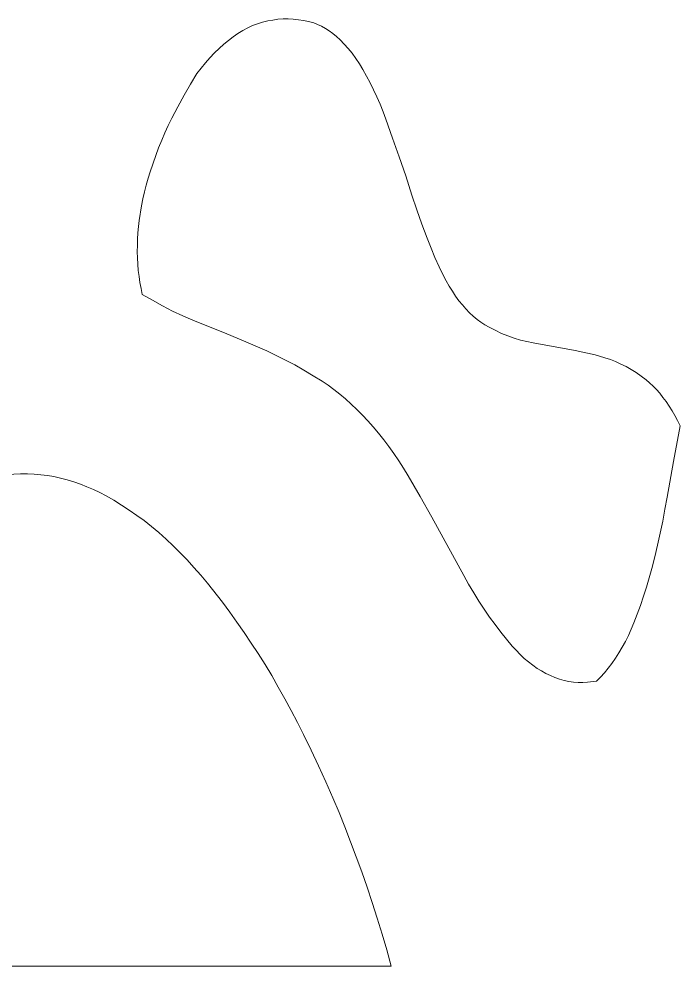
# Model space of a CAD drawing. Header units: millimetres. Extents: x -1200 to 1200, y -590 to 590.
# Drawn here: x 55.6 to 160.5, y -589.6 to -439.3 of the extents above; entities that cross this region are included whole.
import ezdxf

# ---------------------------------------------------------------- set-up
doc = ezdxf.new("R2010")
doc.units = ezdxf.units.MM
doc.header["$MEASUREMENT"] = 0
doc.layers.add('Layer 1', color=7, linetype='Continuous')

msp = doc.modelspace()

# ---------------------------------------------------------------- linework, layer by layer
at = {"layer": 'Layer 1', "color": 250, "lineweight": 20}
for points, knots in [([(160.5053, -503.8783), (160.5053, -503.8783), (160.0993, -503.0359), (160.0993, -503.0359), (160.0993, -503.0359), (159.6689, -502.2412), (159.6689, -502.2412), (159.6689, -502.2412), (159.2386, -501.4889), (159.2386, -501.4889), (159.2386, -501.4889), (158.7598, -500.7365), (158.7598, -500.7365), (158.7598, -500.7365), (158.3023, -500.0265), (158.3023, -500.0265), (158.3023, -500.0265), (157.7961, -499.3643), (157.7961, -499.3643), (157.7961, -499.3643), (157.29, -498.702), (157.29, -498.702), (157.29, -498.702), (156.7597, -498.1245), (156.7597, -498.1245), (156.7597, -498.1245), (156.2294, -497.5523), (156.2294, -497.5523), (156.2294, -497.5523), (155.6718, -497.0648), (155.6718, -497.0648), (155.6718, -497.0648), (155.1173, -496.5774), (155.1173, -496.5774), (155.1173, -496.5774), (154.3324, -495.9999), (154.3324, -495.9999), (154.3324, -495.9999), (153.5475, -495.4278), (153.5475, -495.4278), (153.5475, -495.4278), (152.7384, -494.9403), (152.7384, -494.9403), (152.7384, -494.9403), (151.9292, -494.4529), (151.9292, -494.4529), (151.9292, -494.4529), (151.0929, -494.0555), (151.0929, -494.0555), (151.0929, -494.0555), (150.2595, -493.6581), (150.2595, -493.6581), (150.2595, -493.6581), (149.4474, -493.3509), (149.4474, -493.3509), (149.4474, -493.3509), (148.5898, -493.0806), (148.5898, -493.0806), (148.5898, -493.0806), (147.0201, -492.5985), (147.0201, -492.5985), (147.0201, -492.5985), (143.8563, -491.8886), (143.8563, -491.8886), (143.8563, -491.8886), (137.2045, -490.6965), (137.2045, -490.6965), (137.2045, -490.6965), (136.1924, -490.4739), (136.1924, -490.4739), (136.1924, -490.4739), (135.1803, -490.2514), (135.1803, -490.2514), (135.1803, -490.2514), (134.168, -489.9441), (134.168, -489.9441), (134.168, -489.9441), (133.1559, -489.5892), (133.1559, -489.5892), (133.1559, -489.5892), (132.168, -489.1918), (132.168, -489.1918), (132.168, -489.1918), (131.1832, -488.7043), (131.1832, -488.7043), (131.1832, -488.7043), (130.1952, -488.2169), (130.1952, -488.2169), (130.1952, -488.2169), (129.5376, -487.8619), (129.5376, -487.8619), (129.5376, -487.8619), (128.9043, -487.4222), (128.9043, -487.4222), (128.9043, -487.4222), (128.2982, -486.9771), (128.2982, -486.9771), (128.2982, -486.9771), (127.6921, -486.4473), (127.6921, -486.4473), (127.6921, -486.4473), (127.1072, -485.9175), (127.1072, -485.9175), (127.1072, -485.9175), (126.5254, -485.2976), (126.5254, -485.2976), (126.5254, -485.2976), (125.9708, -484.6777), (125.9708, -484.6777), (125.9708, -484.6777), (125.4132, -484.0155), (125.4132, -484.0155), (125.4132, -484.0155), (124.8829, -483.2631), (124.8829, -483.2631), (124.8829, -483.2631), (124.3769, -482.5107), (124.3769, -482.5107), (124.3769, -482.5107), (123.8708, -481.716), (123.8708, -481.716), (123.8708, -481.716), (123.389, -480.8737), (123.389, -480.8737), (123.389, -480.8737), (122.9586, -480.0365), (122.9586, -480.0365), (122.9586, -480.0365), (122.2526, -478.6166), (122.2526, -478.6166), (122.2526, -478.6166), (121.592, -477.1596), (121.592, -477.1596), (121.592, -477.1596), (120.9859, -475.6549), (120.9859, -475.6549), (120.9859, -475.6549), (120.3798, -474.1078), (120.3798, -474.1078), (120.3798, -474.1078), (119.5434, -471.8508), (119.5434, -471.8508), (119.5434, -471.8508), (118.7343, -469.5938), (118.7343, -469.5938), (118.7343, -469.5938), (117.9494, -467.252), (117.9494, -467.252), (117.9494, -467.252), (116.9645, -464.2003), (116.9645, -464.2003), (116.9645, -464.2003), (115.925, -461.1909), (115.925, -461.1909), (115.925, -461.1909), (114.8887, -458.2292), (114.8887, -458.2292), (114.8887, -458.2292), (113.825, -455.2199), (113.825, -455.2199), (113.825, -455.2199), (113.3705, -454.0277), (113.3705, -454.0277), (113.3705, -454.0277), (112.8917, -452.8304), (112.8917, -452.8304), (112.8917, -452.8304), (112.3855, -451.6807), (112.3855, -451.6807), (112.3855, -451.6807), (111.8522, -450.5309), (111.8522, -450.5309), (111.8522, -450.5309), (111.3219, -449.4237), (111.3219, -449.4237), (111.3219, -449.4237), (110.1582, -447.3044), (110.1582, -447.3044), (110.1582, -447.3044), (109.6279, -446.4196), (109.6279, -446.4196), (109.6279, -446.4196), (109.0461, -445.5771), (109.0461, -445.5771), (109.0461, -445.5771), (108.4642, -444.7347), (108.4642, -444.7347), (108.4642, -444.7347), (107.8551, -443.9824), (107.8551, -443.9824), (107.8551, -443.9824), (106.5914, -442.6154), (106.5914, -442.6154), (106.5914, -442.6154), (106.0096, -442.0803), (106.0096, -442.0803), (106.0096, -442.0803), (105.4277, -441.5982), (105.4277, -441.5982), (105.4277, -441.5982), (104.8459, -441.1956), (104.8459, -441.1956), (104.8459, -441.1956), (104.2368, -440.7982), (104.2368, -440.7982), (104.2368, -440.7982), (103.6307, -440.4432), (103.6307, -440.4432), (103.6307, -440.4432), (102.9974, -440.1783), (102.9974, -440.1783), (102.9974, -440.1783), (102.364, -439.9134), (102.364, -439.9134), (102.364, -439.9134), (101.5549, -439.6962), (101.5549, -439.6962), (101.5549, -439.6962), (100.77, -439.516), (100.77, -439.516), (100.77, -439.516), (99.9366, -439.4259), (99.9366, -439.4259), (99.9366, -439.4259), (99.1276, -439.3412), (99.1276, -439.3412), (99.1276, -439.3412), (98.3184, -439.2935), (98.3184, -439.2935), (98.3184, -439.2935), (97.5094, -439.2935), (97.5094, -439.2935), (97.5094, -439.2935), (96.6972, -439.3412), (96.6972, -439.3412), (96.6972, -439.3412), (95.888, -439.4736), (95.888, -439.4736), (95.888, -439.4736), (95.079, -439.6061), (95.079, -439.6061), (95.079, -439.6061), (94.2698, -439.8286), (94.2698, -439.8286), (94.2698, -439.8286), (93.4607, -440.0459), (93.4607, -440.0459), (93.4607, -440.0459), (92.6758, -440.3585), (92.6758, -440.3585), (92.6758, -440.3585), (91.8909, -440.7134), (91.8909, -440.7134), (91.8909, -440.7134), (91.106, -441.1532), (91.106, -441.1532), (91.106, -441.1532), (90.3485, -441.5982), (90.3485, -441.5982), (90.3485, -441.5982), (89.5879, -442.128), (89.5879, -442.128), (89.5879, -442.128), (88.8302, -442.7002), (88.8302, -442.7002), (88.8302, -442.7002), (88.0968, -443.2778), (88.0968, -443.2778), (88.0968, -443.2778), (87.3636, -443.9824), (87.3636, -443.9824), (87.3636, -443.9824), (86.6302, -444.6924), (86.6302, -444.6924), (86.6302, -444.6924), (85.8938, -445.4447), (85.8938, -445.4447), (85.8938, -445.4447), (85.1877, -446.2395), (85.1877, -446.2395), (85.1877, -446.2395), (83.821, -447.9666), (83.821, -447.9666), (83.821, -447.9666), (82.8088, -449.6462), (82.8088, -449.6462), (82.8088, -449.6462), (81.7967, -451.4157), (81.7967, -451.4157), (81.7967, -451.4157), (80.8088, -453.2277), (80.8088, -453.2277), (80.8088, -453.2277), (79.8481, -455.045), (79.8481, -455.045), (79.8481, -455.045), (79.2905, -456.1947), (79.2905, -456.1947), (79.2905, -456.1947), (78.7602, -457.3444), (78.7602, -457.3444), (78.7602, -457.3444), (78.2541, -458.5365), (78.2541, -458.5365), (78.2541, -458.5365), (77.7481, -459.7339), (77.7481, -459.7339), (77.7481, -459.7339), (77.2935, -460.9684), (77.2935, -460.9684), (77.2935, -460.9684), (76.4086, -463.5327), (76.4086, -463.5327), (76.4086, -463.5327), (76.0783, -464.5552), (76.0783, -464.5552), (76.0783, -464.5552), (75.7752, -465.6572), (75.7752, -465.6572), (75.7752, -465.6572), (75.4965, -466.7222), (75.4965, -466.7222), (75.4965, -466.7222), (75.2449, -467.8242), (75.2449, -467.8242), (75.2449, -467.8242), (75.042, -468.9739), (75.042, -468.9739), (75.042, -468.9739), (74.6631, -471.2786), (74.6631, -471.2786), (74.6631, -471.2786), (74.56, -472.2482), (74.56, -472.2482), (74.56, -472.2482), (74.4601, -473.2231), (74.4601, -473.2231), (74.4601, -473.2231), (74.4086, -474.2403), (74.4086, -474.2403), (74.4086, -474.2403), (74.3843, -475.2152), (74.3843, -475.2152), (74.3843, -475.2152), (74.3571, -476.2324), (74.3571, -476.2324), (74.3571, -476.2324), (74.4086, -477.202), (74.4086, -477.202), (74.4086, -477.202), (74.4601, -478.2193), (74.4601, -478.2193), (74.4601, -478.2193), (74.5358, -479.1941), (74.5358, -479.1941), (74.5358, -479.1941), (74.6631, -480.1689), (74.6631, -480.1689), (74.6631, -480.1689), (74.7874, -481.1386), (74.7874, -481.1386), (74.7874, -481.1386), (74.9662, -482.071), (74.9662, -482.071), (74.9662, -482.071), (75.1419, -482.9982), (75.1419, -482.9982), (75.1419, -482.9982), (76.7632, -483.9254), (76.7632, -483.9254), (76.7632, -483.9254), (78.3572, -484.8102), (78.3572, -484.8102), (78.3572, -484.8102), (79.9754, -485.6526), (79.9754, -485.6526), (79.9754, -485.6526), (81.5936, -486.4049), (81.5936, -486.4049), (81.5936, -486.4049), (83.2119, -487.1096), (83.2119, -487.1096), (83.2119, -487.1096), (84.8574, -487.7772), (84.8574, -487.7772), (84.8574, -487.7772), (88.2241, -489.1017), (88.2241, -489.1017), (88.2241, -489.1017), (91.5879, -490.5163), (91.5879, -490.5163), (91.5879, -490.5163), (94.9274, -491.9786), (94.9274, -491.9786), (94.9274, -491.9786), (96.4214, -492.6833), (96.4214, -492.6833), (96.4214, -492.6833), (97.8881, -493.4356), (97.8881, -493.4356), (97.8881, -493.4356), (99.3548, -494.1879), (99.3548, -494.1879), (99.3548, -494.1879), (100.7973, -495.0304), (100.7973, -495.0304), (100.7973, -495.0304), (102.264, -495.9152), (102.264, -495.9152), (102.264, -495.9152), (103.7065, -496.7999), (103.7065, -496.7999), (103.7065, -496.7999), (104.6428, -497.4198), (104.6428, -497.4198), (104.6428, -497.4198), (105.5793, -498.1245), (105.5793, -498.1245), (105.5793, -498.1245), (106.5156, -498.8345), (106.5156, -498.8345), (106.5156, -498.8345), (107.4248, -499.5868), (107.4248, -499.5868), (107.4248, -499.5868), (108.3369, -500.4239), (108.3369, -500.4239), (108.3369, -500.4239), (109.2218, -501.2663), (109.2218, -501.2663), (109.2218, -501.2663), (110.1067, -502.1511), (110.1067, -502.1511), (110.1067, -502.1511), (110.9674, -503.0783), (110.9674, -503.0783), (110.9674, -503.0783), (111.8279, -504.0108), (111.8279, -504.0108), (111.8279, -504.0108), (112.6613, -505.028), (112.6613, -505.028), (112.6613, -505.028), (113.4977, -506.0877), (113.4977, -506.0877), (113.4977, -506.0877), (114.3068, -507.1473), (114.3068, -507.1473), (114.3068, -507.1473), (115.0917, -508.2546), (115.0917, -508.2546), (115.0917, -508.2546), (115.8765, -509.4044), (115.8765, -509.4044), (115.8765, -509.4044), (116.6342, -510.6017), (116.6342, -510.6017), (116.6342, -510.6017), (117.3676, -511.7938), (117.3676, -511.7938), (117.3676, -511.7938), (119.2646, -515.0681), (119.2646, -515.0681), (119.2646, -515.0681), (121.1373, -518.3848), (121.1373, -518.3848), (121.1373, -518.3848), (126.1981, -527.6301), (126.1981, -527.6301), (126.1981, -527.6301), (126.9558, -529.0023), (126.9558, -529.0023), (126.9558, -529.0023), (127.7679, -530.3692), (127.7679, -530.3692), (127.7679, -530.3692), (128.577, -531.699), (128.577, -531.699), (128.577, -531.699), (129.4103, -532.9812), (129.4103, -532.9812), (129.4103, -532.9812), (130.271, -534.221), (130.271, -534.221), (130.271, -534.221), (131.1559, -535.4131), (131.1559, -535.4131), (131.1559, -535.4131), (132.0408, -536.6105), (132.0408, -536.6105), (132.0408, -536.6105), (133.8651, -538.8198), (133.8651, -538.8198), (133.8651, -538.8198), (134.4954, -539.4821), (134.4954, -539.4821), (134.4954, -539.4821), (135.1287, -540.1444), (135.1287, -540.1444), (135.1287, -540.1444), (135.7864, -540.7643), (135.7864, -540.7643), (135.7864, -540.7643), (136.444, -541.3418), (136.444, -541.3418), (136.444, -541.3418), (137.1288, -541.8716), (137.1288, -541.8716), (137.1288, -541.8716), (137.8106, -542.359), (137.8106, -542.359), (137.8106, -542.359), (138.5197, -542.7563), (138.5197, -542.7563), (138.5197, -542.7563), (139.2289, -543.1537), (139.2289, -543.1537), (139.2289, -543.1537), (139.935, -543.5087), (139.935, -543.5087), (139.935, -543.5087), (140.644, -543.816), (140.644, -543.816), (140.644, -543.816), (141.3774, -544.0809), (141.3774, -544.0809), (141.3774, -544.0809), (142.1108, -544.2611), (142.1108, -544.2611), (142.1108, -544.2611), (142.8442, -544.4359), (142.8442, -544.4359), (142.8442, -544.4359), (143.5774, -544.526), (143.5774, -544.526), (143.5774, -544.526), (144.3139, -544.616), (144.3139, -544.616), (144.3139, -544.616), (145.0715, -544.616), (145.0715, -544.616), (145.0715, -544.616), (145.8049, -544.5684), (145.8049, -544.5684), (145.8049, -544.5684), (147.2715, -544.3935), (147.2715, -544.3935), (147.2715, -544.3935), (147.9049, -543.7312), (147.9049, -543.7312), (147.9049, -543.7312), (148.511, -543.0637), (148.511, -543.0637), (148.511, -543.0637), (149.1201, -542.3166), (149.1201, -542.3166), (149.1201, -542.3166), (149.7019, -541.5643), (149.7019, -541.5643), (149.7019, -541.5643), (150.2595, -540.7219), (150.2595, -540.7219), (150.2595, -540.7219), (150.7898, -539.8794), (150.7898, -539.8794), (150.7898, -539.8794), (151.3201, -538.9947), (151.3201, -538.9947), (151.3201, -538.9947), (151.8263, -538.0675), (151.8263, -538.0675), (151.8263, -538.0675), (152.3081, -537.1403), (152.3081, -537.1403), (152.3081, -537.1403), (152.7626, -536.1231), (152.7626, -536.1231), (152.7626, -536.1231), (153.1929, -535.1058), (153.1929, -535.1058), (153.1929, -535.1058), (153.7233, -533.7336), (153.7233, -533.7336), (153.7233, -533.7336), (154.2293, -532.3614), (154.2293, -532.3614), (154.2293, -532.3614), (154.7112, -530.9043), (154.7112, -530.9043), (154.7112, -530.9043), (155.1658, -529.4845), (155.1658, -529.4845), (155.1658, -529.4845), (156.0022, -526.4804), (156.0022, -526.4804), (156.0022, -526.4804), (156.481, -524.6631), (156.481, -524.6631), (156.481, -524.6631), (156.9113, -522.8087), (156.9113, -522.8087), (156.9113, -522.8087), (157.3416, -520.9067), (157.3416, -520.9067), (157.3416, -520.9067), (157.7477, -519.0046), (157.7477, -519.0046), (157.7477, -519.0046), (158.1022, -517.1026), (158.1022, -517.1026), (158.1022, -517.1026), (158.4567, -515.2006), (158.4567, -515.2006), (158.4567, -515.2006), (159.4417, -509.5368), (159.4417, -509.5368), (159.4417, -509.5368), (160.5053, -503.8783), (160.5053, -503.8783)], [0, 0, 0, 0, 0.00485437, 0.00485437, 0.00485437, 0.00970874, 0.00970874, 0.00970874, 0.01456311, 0.01456311, 0.01456311, 0.01941748, 0.01941748, 0.01941748, 0.02427184, 0.02427184, 0.02427184, 0.02912621, 0.02912621, 0.02912621, 0.03398058, 0.03398058, 0.03398058, 0.03883495, 0.03883495, 0.03883495, 0.04368932, 0.04368932, 0.04368932, 0.04854369, 0.04854369, 0.04854369, 0.05339806, 0.05339806, 0.05339806, 0.05825243, 0.05825243, 0.05825243, 0.0631068, 0.0631068, 0.0631068, 0.06796117, 0.06796117, 0.06796117, 0.07281553, 0.07281553, 0.07281553, 0.0776699, 0.0776699, 0.0776699, 0.08252427, 0.08252427, 0.08252427, 0.08737864, 0.08737864, 0.08737864, 0.09223301, 0.09223301, 0.09223301, 0.09708738, 0.09708738, 0.09708738, 0.10194175, 0.10194175, 0.10194175, 0.10679612, 0.10679612, 0.10679612, 0.11165049, 0.11165049, 0.11165049, 0.11650485, 0.11650485, 0.11650485, 0.12135922, 0.12135922, 0.12135922, 0.12621359, 0.12621359, 0.12621359, 0.13106796, 0.13106796, 0.13106796, 0.13592233, 0.13592233, 0.13592233, 0.1407767, 0.1407767, 0.1407767, 0.14563107, 0.14563107, 0.14563107, 0.15048544, 0.15048544, 0.15048544, 0.15533981, 0.15533981, 0.15533981, 0.16019417, 0.16019417, 0.16019417, 0.16504854, 0.16504854, 0.16504854, 0.16990291, 0.16990291, 0.16990291, 0.17475728, 0.17475728, 0.17475728, 0.17961165, 0.17961165, 0.17961165, 0.18446602, 0.18446602, 0.18446602, 0.18932039, 0.18932039, 0.18932039, 0.19417476, 0.19417476, 0.19417476, 0.19902913, 0.19902913, 0.19902913, 0.2038835, 0.2038835, 0.2038835, 0.20873786, 0.20873786, 0.20873786, 0.21359223, 0.21359223, 0.21359223, 0.2184466, 0.2184466, 0.2184466, 0.22330097, 0.22330097, 0.22330097, 0.22815534, 0.22815534, 0.22815534, 0.23300971, 0.23300971, 0.23300971, 0.23786408, 0.23786408, 0.23786408, 0.24271845, 0.24271845, 0.24271845, 0.24757282, 0.24757282, 0.24757282, 0.25242718, 0.25242718, 0.25242718, 0.25728155, 0.25728155, 0.25728155, 0.26213592, 0.26213592, 0.26213592, 0.26699029, 0.26699029, 0.26699029, 0.27184466, 0.27184466, 0.27184466, 0.27669903, 0.27669903, 0.27669903, 0.2815534, 0.2815534, 0.2815534, 0.28640777, 0.28640777, 0.28640777, 0.29126214, 0.29126214, 0.29126214, 0.2961165, 0.2961165, 0.2961165, 0.30097087, 0.30097087, 0.30097087, 0.30582524, 0.30582524, 0.30582524, 0.31067961, 0.31067961, 0.31067961, 0.31553398, 0.31553398, 0.31553398, 0.32038835, 0.32038835, 0.32038835, 0.32524272, 0.32524272, 0.32524272, 0.33009709, 0.33009709, 0.33009709, 0.33495146, 0.33495146, 0.33495146, 0.33980583, 0.33980583, 0.33980583, 0.34466019, 0.34466019, 0.34466019, 0.34951456, 0.34951456, 0.34951456, 0.35436893, 0.35436893, 0.35436893, 0.3592233, 0.3592233, 0.3592233, 0.36407767, 0.36407767, 0.36407767, 0.36893204, 0.36893204, 0.36893204, 0.37378641, 0.37378641, 0.37378641, 0.37864078, 0.37864078, 0.37864078, 0.38349515, 0.38349515, 0.38349515, 0.38834951, 0.38834951, 0.38834951, 0.39320388, 0.39320388, 0.39320388, 0.39805825, 0.39805825, 0.39805825, 0.40291262, 0.40291262, 0.40291262, 0.40776699, 0.40776699, 0.40776699, 0.41262136, 0.41262136, 0.41262136, 0.41747573, 0.41747573, 0.41747573, 0.4223301, 0.4223301, 0.4223301, 0.42718447, 0.42718447, 0.42718447, 0.43203883, 0.43203883, 0.43203883, 0.4368932, 0.4368932, 0.4368932, 0.44174757, 0.44174757, 0.44174757, 0.44660194, 0.44660194, 0.44660194, 0.45145631, 0.45145631, 0.45145631, 0.45631068, 0.45631068, 0.45631068, 0.46116505, 0.46116505, 0.46116505, 0.46601942, 0.46601942, 0.46601942, 0.47087379, 0.47087379, 0.47087379, 0.47572816, 0.47572816, 0.47572816, 0.48058252, 0.48058252, 0.48058252, 0.48543689, 0.48543689, 0.48543689, 0.49029126, 0.49029126, 0.49029126, 0.49514563, 0.49514563, 0.49514563, 0.5, 0.5, 0.5, 0.50485437, 0.50485437, 0.50485437, 0.50970874, 0.50970874, 0.50970874, 0.51456311, 0.51456311, 0.51456311, 0.51941748, 0.51941748, 0.51941748, 0.52427184, 0.52427184, 0.52427184, 0.52912621, 0.52912621, 0.52912621, 0.53398058, 0.53398058, 0.53398058, 0.53883495, 0.53883495, 0.53883495, 0.54368932, 0.54368932, 0.54368932, 0.54854369, 0.54854369, 0.54854369, 0.55339806, 0.55339806, 0.55339806, 0.55825243, 0.55825243, 0.55825243, 0.5631068, 0.5631068, 0.5631068, 0.56796117, 0.56796117, 0.56796117, 0.57281553, 0.57281553, 0.57281553, 0.5776699, 0.5776699, 0.5776699, 0.58252427, 0.58252427, 0.58252427, 0.58737864, 0.58737864, 0.58737864, 0.59223301, 0.59223301, 0.59223301, 0.59708738, 0.59708738, 0.59708738, 0.60194175, 0.60194175, 0.60194175, 0.60679612, 0.60679612, 0.60679612, 0.61165049, 0.61165049, 0.61165049, 0.61650485, 0.61650485, 0.61650485, 0.62135922, 0.62135922, 0.62135922, 0.62621359, 0.62621359, 0.62621359, 0.63106796, 0.63106796, 0.63106796, 0.63592233, 0.63592233, 0.63592233, 0.6407767, 0.6407767, 0.6407767, 0.64563107, 0.64563107, 0.64563107, 0.65048544, 0.65048544, 0.65048544, 0.65533981, 0.65533981, 0.65533981, 0.66019417, 0.66019417, 0.66019417, 0.66504854, 0.66504854, 0.66504854, 0.66990291, 0.66990291, 0.66990291, 0.67475728, 0.67475728, 0.67475728, 0.67961165, 0.67961165, 0.67961165, 0.68446602, 0.68446602, 0.68446602, 0.68932039, 0.68932039, 0.68932039, 0.69417476, 0.69417476, 0.69417476, 0.69902913, 0.69902913, 0.69902913, 0.7038835, 0.7038835, 0.7038835, 0.70873786, 0.70873786, 0.70873786, 0.71359223, 0.71359223, 0.71359223, 0.7184466, 0.7184466, 0.7184466, 0.72330097, 0.72330097, 0.72330097, 0.72815534, 0.72815534, 0.72815534, 0.73300971, 0.73300971, 0.73300971, 0.73786408, 0.73786408, 0.73786408, 0.74271845, 0.74271845, 0.74271845, 0.74757282, 0.74757282, 0.74757282, 0.75242718, 0.75242718, 0.75242718, 0.75728155, 0.75728155, 0.75728155, 0.76213592, 0.76213592, 0.76213592, 0.76699029, 0.76699029, 0.76699029, 0.77184466, 0.77184466, 0.77184466, 0.77669903, 0.77669903, 0.77669903, 0.7815534, 0.7815534, 0.7815534, 0.78640777, 0.78640777, 0.78640777, 0.79126214, 0.79126214, 0.79126214, 0.7961165, 0.7961165, 0.7961165, 0.80097087, 0.80097087, 0.80097087, 0.80582524, 0.80582524, 0.80582524, 0.81067961, 0.81067961, 0.81067961, 0.81553398, 0.81553398, 0.81553398, 0.82038835, 0.82038835, 0.82038835, 0.82524272, 0.82524272, 0.82524272, 0.83009709, 0.83009709, 0.83009709, 0.83495146, 0.83495146, 0.83495146, 0.83980583, 0.83980583, 0.83980583, 0.84466019, 0.84466019, 0.84466019, 0.84951456, 0.84951456, 0.84951456, 0.85436893, 0.85436893, 0.85436893, 0.8592233, 0.8592233, 0.8592233, 0.86407767, 0.86407767, 0.86407767, 0.86893204, 0.86893204, 0.86893204, 0.87378641, 0.87378641, 0.87378641, 0.87864078, 0.87864078, 0.87864078, 0.88349515, 0.88349515, 0.88349515, 0.88834951, 0.88834951, 0.88834951, 0.89320388, 0.89320388, 0.89320388, 0.89805825, 0.89805825, 0.89805825, 0.90291262, 0.90291262, 0.90291262, 0.90776699, 0.90776699, 0.90776699, 0.91262136, 0.91262136, 0.91262136, 0.91747573, 0.91747573, 0.91747573, 0.9223301, 0.9223301, 0.9223301, 0.92718447, 0.92718447, 0.92718447, 0.93203883, 0.93203883, 0.93203883, 0.9368932, 0.9368932, 0.9368932, 0.94174757, 0.94174757, 0.94174757, 0.94660194, 0.94660194, 0.94660194, 0.95145631, 0.95145631, 0.95145631, 0.95631068, 0.95631068, 0.95631068, 0.96116505, 0.96116505, 0.96116505, 0.96601942, 0.96601942, 0.96601942, 0.97087379, 0.97087379, 0.97087379, 0.97572816, 0.97572816, 0.97572816, 0.98058252, 0.98058252, 0.98058252, 0.98543689, 0.98543689, 0.98543689, 0.99029126, 0.99029126, 0.99029126, 0.99514563, 0.99514563, 0.99514563, 1, 1, 1, 1]), ([(34.08, -589.5976), (34.08, -589.5976), (114.6613, -589.5976), (114.6613, -589.5976), (114.6613, -589.5976), (113.9523, -587.0333), (113.9523, -587.0333), (113.9523, -587.0333), (113.2189, -584.5113), (113.2189, -584.5113), (113.2189, -584.5113), (112.434, -581.9894), (112.434, -581.9894), (112.434, -581.9894), (111.6491, -579.5151), (111.6491, -579.5151), (111.6491, -579.5151), (110.8401, -577.0833), (110.8401, -577.0833), (110.8401, -577.0833), (110.0067, -574.6461), (110.0067, -574.6461), (110.0067, -574.6461), (109.1218, -572.2619), (109.1218, -572.2619), (109.1218, -572.2619), (108.2339, -569.8725), (108.2339, -569.8725), (108.2339, -569.8725), (107.3248, -567.5254), (107.3248, -567.5254), (107.3248, -567.5254), (106.3883, -565.2259), (106.3883, -565.2259), (106.3883, -565.2259), (105.4005, -562.9265), (105.4005, -562.9265), (105.4005, -562.9265), (104.2883, -560.3622), (104.2883, -560.3622), (104.2883, -560.3622), (103.1246, -557.8403), (103.1246, -557.8403), (103.1246, -557.8403), (101.961, -555.3184), (101.961, -555.3184), (101.961, -555.3184), (100.7458, -552.8441), (100.7458, -552.8441), (100.7458, -552.8441), (99.7852, -550.9421), (99.7852, -550.9421), (99.7852, -550.9421), (98.7972, -549.04), (98.7972, -549.04), (98.7972, -549.04), (97.7851, -547.1804), (97.7851, -547.1804), (97.7851, -547.1804), (96.7487, -545.3207), (96.7487, -545.3207), (96.7487, -545.3207), (95.7123, -543.5087), (95.7123, -543.5087), (95.7123, -543.5087), (94.6486, -541.7391), (94.6486, -541.7391), (94.6486, -541.7391), (93.5607, -540.0119), (93.5607, -540.0119), (93.5607, -540.0119), (92.4485, -538.3324), (92.4485, -538.3324), (92.4485, -538.3324), (91.3334, -536.6529), (91.3334, -536.6529), (91.3334, -536.6529), (90.197, -535.0157), (90.197, -535.0157), (90.197, -535.0157), (89.0575, -533.421), (89.0575, -533.421), (89.0575, -533.421), (87.8939, -531.8315), (87.8939, -531.8315), (87.8939, -531.8315), (85.515, -528.8221), (85.515, -528.8221), (85.515, -528.8221), (84.4544, -527.54), (84.4544, -527.54), (84.4544, -527.54), (83.3664, -526.3479), (83.3664, -526.3479), (83.3664, -526.3479), (82.2785, -525.1505), (82.2785, -525.1505), (82.2785, -525.1505), (81.1906, -524.0008), (81.1906, -524.0008), (81.1906, -524.0008), (80.0512, -522.8935), (80.0512, -522.8935), (80.0512, -522.8935), (78.939, -521.8339), (78.939, -521.8339), (78.939, -521.8339), (77.7753, -520.8166), (77.7753, -520.8166), (77.7753, -520.8166), (76.6359, -519.8417), (76.6359, -519.8417), (76.6359, -519.8417), (75.445, -518.9146), (75.445, -518.9146), (75.445, -518.9146), (74.2813, -518.0722), (74.2813, -518.0722), (74.2813, -518.0722), (73.0934, -517.235), (73.0934, -517.235), (73.0934, -517.235), (71.8782, -516.4403), (71.8782, -516.4403), (71.8782, -516.4403), (70.666, -515.688), (70.666, -515.688), (70.666, -515.688), (69.4508, -514.978), (69.4508, -514.978), (69.4508, -514.978), (68.4387, -514.4482), (68.4387, -514.4482), (68.4387, -514.4482), (67.4265, -513.9607), (67.4265, -513.9607), (67.4265, -513.9607), (66.3901, -513.521), (66.3901, -513.521), (66.3901, -513.521), (65.3507, -513.1184), (65.3507, -513.1184), (65.3507, -513.1184), (64.3143, -512.7687), (64.3143, -512.7687), (64.3143, -512.7687), (63.2506, -512.4561), (63.2506, -512.4561), (63.2506, -512.4561), (62.2142, -512.1488), (62.2142, -512.1488), (62.2142, -512.1488), (61.1505, -511.9263), (61.1505, -511.9263), (61.1505, -511.9263), (60.1142, -511.7514), (60.1142, -511.7514), (60.1142, -511.7514), (59.0505, -511.6189), (59.0505, -511.6189), (59.0505, -511.6189), (57.9898, -511.5289), (57.9898, -511.5289), (57.9898, -511.5289), (56.9261, -511.4812), (56.9261, -511.4812), (56.9261, -511.4812), (55.8655, -511.4812), (55.8655, -511.4812), (55.8655, -511.4812), (54.8019, -511.5289), (54.8019, -511.5289), (54.8019, -511.5289), (53.7382, -511.6189), (53.7382, -511.6189), (53.7382, -511.6189), (52.7018, -511.7514), (52.7018, -511.7514), (52.7018, -511.7514), (51.6654, -511.9263), (51.6654, -511.9263), (51.6654, -511.9263), (50.526, -512.1912), (50.526, -512.1912), (50.526, -512.1912), (49.4138, -512.4561), (49.4138, -512.4561), (49.4138, -512.4561), (48.2744, -512.8111), (48.2744, -512.8111), (48.2744, -512.8111), (47.1622, -513.166), (47.1622, -513.166), (47.1622, -513.166), (46.0471, -513.6058), (46.0471, -513.6058), (46.0471, -513.6058), (44.9348, -514.0508), (44.9348, -514.0508), (44.9348, -514.0508), (43.8469, -514.5806), (43.8469, -514.5806), (43.8469, -514.5806), (42.759, -515.1105), (42.759, -515.1105), (42.759, -515.1105), (41.6711, -515.7304), (41.6711, -515.7304), (41.6711, -515.7304), (40.5832, -516.3926), (40.5832, -516.3926), (40.5832, -516.3926), (39.5196, -517.0549), (39.5196, -517.0549), (39.5196, -517.0549), (38.4588, -517.8073), (38.4588, -517.8073), (38.4588, -517.8073), (37.4194, -518.5596), (37.4194, -518.5596), (37.4194, -518.5596), (36.3588, -519.402), (36.3588, -519.402), (36.3588, -519.402), (35.3467, -520.2444), (35.3467, -520.2444), (35.3467, -520.2444), (34.3345, -521.1292), (34.3345, -521.1292), (34.3345, -521.1292), (33.3223, -522.0988), (33.3223, -522.0988), (33.3223, -522.0988), (32.3345, -523.0736), (32.3345, -523.0736), (32.3345, -523.0736), (31.3496, -524.0909), (31.3496, -524.0909), (31.3496, -524.0909), (30.3859, -525.1505), (30.3859, -525.1505), (30.3859, -525.1505), (29.4526, -526.2154), (29.4526, -526.2154), (29.4526, -526.2154), (28.5161, -527.3652), (28.5161, -527.3652), (28.5161, -527.3652), (27.5798, -528.5572), (27.5798, -528.5572), (27.5798, -528.5572), (26.6676, -529.7547), (26.6676, -529.7547), (26.6676, -529.7547), (25.7827, -530.9891), (25.7827, -530.9891), (25.7827, -530.9891), (24.9221, -532.2713), (24.9221, -532.2713), (24.9221, -532.2713), (24.0615, -533.6011), (24.0615, -533.6011), (24.0615, -533.6011), (23.2281, -534.9733), (23.2281, -534.9733), (23.2281, -534.9733), (22.419, -536.3403), (22.419, -536.3403), (22.419, -536.3403), (21.6068, -537.7602), (21.6068, -537.7602), (21.6068, -537.7602), (20.9007, -539.0424), (20.9007, -539.0424), (20.9007, -539.0424), (20.2158, -540.4145), (20.2158, -540.4145), (20.2158, -540.4145), (19.5582, -541.7815), (19.5582, -541.7815), (19.5582, -541.7815), (18.9249, -543.1537), (18.9249, -543.1537), (18.9249, -543.1537), (18.2946, -544.616), (18.2946, -544.616), (18.2946, -544.616), (17.6855, -546.073), (17.6855, -546.073), (17.6855, -546.073), (17.1037, -547.5353), (17.1037, -547.5353), (17.1037, -547.5353), (16.5491, -549.04), (16.5491, -549.04), (16.5491, -549.04), (16.0157, -550.5871), (16.0157, -550.5871), (16.0157, -550.5871), (15.5096, -552.1341), (15.5096, -552.1341), (15.5096, -552.1341), (15.0308, -553.7236), (15.0308, -553.7236), (15.0308, -553.7236), (14.549, -555.3184), (14.549, -555.3184), (14.549, -555.3184), (14.1187, -556.9555), (14.1187, -556.9555), (14.1187, -556.9555), (13.6883, -558.5927), (13.6883, -558.5927), (13.6883, -558.5927), (13.2853, -560.2297), (13.2853, -560.2297), (13.2853, -560.2297), (12.9308, -561.9093), (12.9308, -561.9093), (12.9308, -561.9093), (12.5762, -563.5888), (12.5762, -563.5888), (12.5762, -563.5888), (12.2459, -565.316), (12.2459, -565.316), (12.2459, -565.316), (11.9701, -567.0379), (11.9701, -567.0379), (11.9701, -567.0379), (11.6914, -568.7651), (11.6914, -568.7651), (11.6914, -568.7651), (11.464, -570.4924), (11.464, -570.4924), (11.464, -570.4924), (11.2337, -572.2619), (11.2337, -572.2619), (11.2337, -572.2619), (11.0338, -574.0315), (11.0338, -574.0315), (11.0338, -574.0315), (10.8822, -575.7958), (10.8822, -575.7958), (10.8822, -575.7958), (10.7276, -577.5654), (10.7276, -577.5654), (10.7276, -577.5654), (10.6277, -579.3827), (10.6277, -579.3827), (10.6277, -579.3827), (10.5277, -581.1523), (10.5277, -581.1523), (10.5277, -581.1523), (10.4762, -582.9642), (10.4762, -582.9642), (10.4762, -582.9642), (10.4246, -584.7339), (10.4246, -584.7339), (10.4246, -584.7339), (10.4246, -586.5458), (10.4246, -586.5458), (10.4246, -586.5458), (10.4519, -588.3154), (10.4519, -588.3154), (10.4519, -588.3154), (16.3461, -588.6704), (16.3461, -588.6704), (16.3461, -588.6704), (22.2644, -588.9777), (22.2644, -588.9777), (22.2644, -588.9777), (25.2009, -589.1101), (25.2009, -589.1101), (25.2009, -589.1101), (28.1616, -589.2903), (28.1616, -589.2903), (28.1616, -589.2903), (31.1223, -589.4227), (31.1223, -589.4227), (31.1223, -589.4227), (34.08, -589.5976), (34.08, -589.5976)], [0, 0, 0, 0, 0.00787402, 0.00787402, 0.00787402, 0.01574803, 0.01574803, 0.01574803, 0.02362205, 0.02362205, 0.02362205, 0.03149606, 0.03149606, 0.03149606, 0.03937008, 0.03937008, 0.03937008, 0.04724409, 0.04724409, 0.04724409, 0.05511811, 0.05511811, 0.05511811, 0.06299213, 0.06299213, 0.06299213, 0.07086614, 0.07086614, 0.07086614, 0.07874016, 0.07874016, 0.07874016, 0.08661417, 0.08661417, 0.08661417, 0.09448819, 0.09448819, 0.09448819, 0.1023622, 0.1023622, 0.1023622, 0.11023622, 0.11023622, 0.11023622, 0.11811024, 0.11811024, 0.11811024, 0.12598425, 0.12598425, 0.12598425, 0.13385827, 0.13385827, 0.13385827, 0.14173228, 0.14173228, 0.14173228, 0.1496063, 0.1496063, 0.1496063, 0.15748031, 0.15748031, 0.15748031, 0.16535433, 0.16535433, 0.16535433, 0.17322835, 0.17322835, 0.17322835, 0.18110236, 0.18110236, 0.18110236, 0.18897638, 0.18897638, 0.18897638, 0.19685039, 0.19685039, 0.19685039, 0.20472441, 0.20472441, 0.20472441, 0.21259843, 0.21259843, 0.21259843, 0.22047244, 0.22047244, 0.22047244, 0.22834646, 0.22834646, 0.22834646, 0.23622047, 0.23622047, 0.23622047, 0.24409449, 0.24409449, 0.24409449, 0.2519685, 0.2519685, 0.2519685, 0.25984252, 0.25984252, 0.25984252, 0.26771654, 0.26771654, 0.26771654, 0.27559055, 0.27559055, 0.27559055, 0.28346457, 0.28346457, 0.28346457, 0.29133858, 0.29133858, 0.29133858, 0.2992126, 0.2992126, 0.2992126, 0.30708661, 0.30708661, 0.30708661, 0.31496063, 0.31496063, 0.31496063, 0.32283465, 0.32283465, 0.32283465, 0.33070866, 0.33070866, 0.33070866, 0.33858268, 0.33858268, 0.33858268, 0.34645669, 0.34645669, 0.34645669, 0.35433071, 0.35433071, 0.35433071, 0.36220472, 0.36220472, 0.36220472, 0.37007874, 0.37007874, 0.37007874, 0.37795276, 0.37795276, 0.37795276, 0.38582677, 0.38582677, 0.38582677, 0.39370079, 0.39370079, 0.39370079, 0.4015748, 0.4015748, 0.4015748, 0.40944882, 0.40944882, 0.40944882, 0.41732283, 0.41732283, 0.41732283, 0.42519685, 0.42519685, 0.42519685, 0.43307087, 0.43307087, 0.43307087, 0.44094488, 0.44094488, 0.44094488, 0.4488189, 0.4488189, 0.4488189, 0.45669291, 0.45669291, 0.45669291, 0.46456693, 0.46456693, 0.46456693, 0.47244094, 0.47244094, 0.47244094, 0.48031496, 0.48031496, 0.48031496, 0.48818898, 0.48818898, 0.48818898, 0.49606299, 0.49606299, 0.49606299, 0.50393701, 0.50393701, 0.50393701, 0.51181102, 0.51181102, 0.51181102, 0.51968504, 0.51968504, 0.51968504, 0.52755906, 0.52755906, 0.52755906, 0.53543307, 0.53543307, 0.53543307, 0.54330709, 0.54330709, 0.54330709, 0.5511811, 0.5511811, 0.5511811, 0.55905512, 0.55905512, 0.55905512, 0.56692913, 0.56692913, 0.56692913, 0.57480315, 0.57480315, 0.57480315, 0.58267717, 0.58267717, 0.58267717, 0.59055118, 0.59055118, 0.59055118, 0.5984252, 0.5984252, 0.5984252, 0.60629921, 0.60629921, 0.60629921, 0.61417323, 0.61417323, 0.61417323, 0.62204724, 0.62204724, 0.62204724, 0.62992126, 0.62992126, 0.62992126, 0.63779528, 0.63779528, 0.63779528, 0.64566929, 0.64566929, 0.64566929, 0.65354331, 0.65354331, 0.65354331, 0.66141732, 0.66141732, 0.66141732, 0.66929134, 0.66929134, 0.66929134, 0.67716535, 0.67716535, 0.67716535, 0.68503937, 0.68503937, 0.68503937, 0.69291339, 0.69291339, 0.69291339, 0.7007874, 0.7007874, 0.7007874, 0.70866142, 0.70866142, 0.70866142, 0.71653543, 0.71653543, 0.71653543, 0.72440945, 0.72440945, 0.72440945, 0.73228346, 0.73228346, 0.73228346, 0.74015748, 0.74015748, 0.74015748, 0.7480315, 0.7480315, 0.7480315, 0.75590551, 0.75590551, 0.75590551, 0.76377953, 0.76377953, 0.76377953, 0.77165354, 0.77165354, 0.77165354, 0.77952756, 0.77952756, 0.77952756, 0.78740157, 0.78740157, 0.78740157, 0.79527559, 0.79527559, 0.79527559, 0.80314961, 0.80314961, 0.80314961, 0.81102362, 0.81102362, 0.81102362, 0.81889764, 0.81889764, 0.81889764, 0.82677165, 0.82677165, 0.82677165, 0.83464567, 0.83464567, 0.83464567, 0.84251969, 0.84251969, 0.84251969, 0.8503937, 0.8503937, 0.8503937, 0.85826772, 0.85826772, 0.85826772, 0.86614173, 0.86614173, 0.86614173, 0.87401575, 0.87401575, 0.87401575, 0.88188976, 0.88188976, 0.88188976, 0.88976378, 0.88976378, 0.88976378, 0.8976378, 0.8976378, 0.8976378, 0.90551181, 0.90551181, 0.90551181, 0.91338583, 0.91338583, 0.91338583, 0.92125984, 0.92125984, 0.92125984, 0.92913386, 0.92913386, 0.92913386, 0.93700787, 0.93700787, 0.93700787, 0.94488189, 0.94488189, 0.94488189, 0.95275591, 0.95275591, 0.95275591, 0.96062992, 0.96062992, 0.96062992, 0.96850394, 0.96850394, 0.96850394, 0.97637795, 0.97637795, 0.97637795, 0.98425197, 0.98425197, 0.98425197, 0.99212598, 0.99212598, 0.99212598, 1, 1, 1, 1])]:
    msp.add_open_spline(points, degree=3, knots=knots, dxfattribs=at)

doc.saveas('drawing.dxf')
